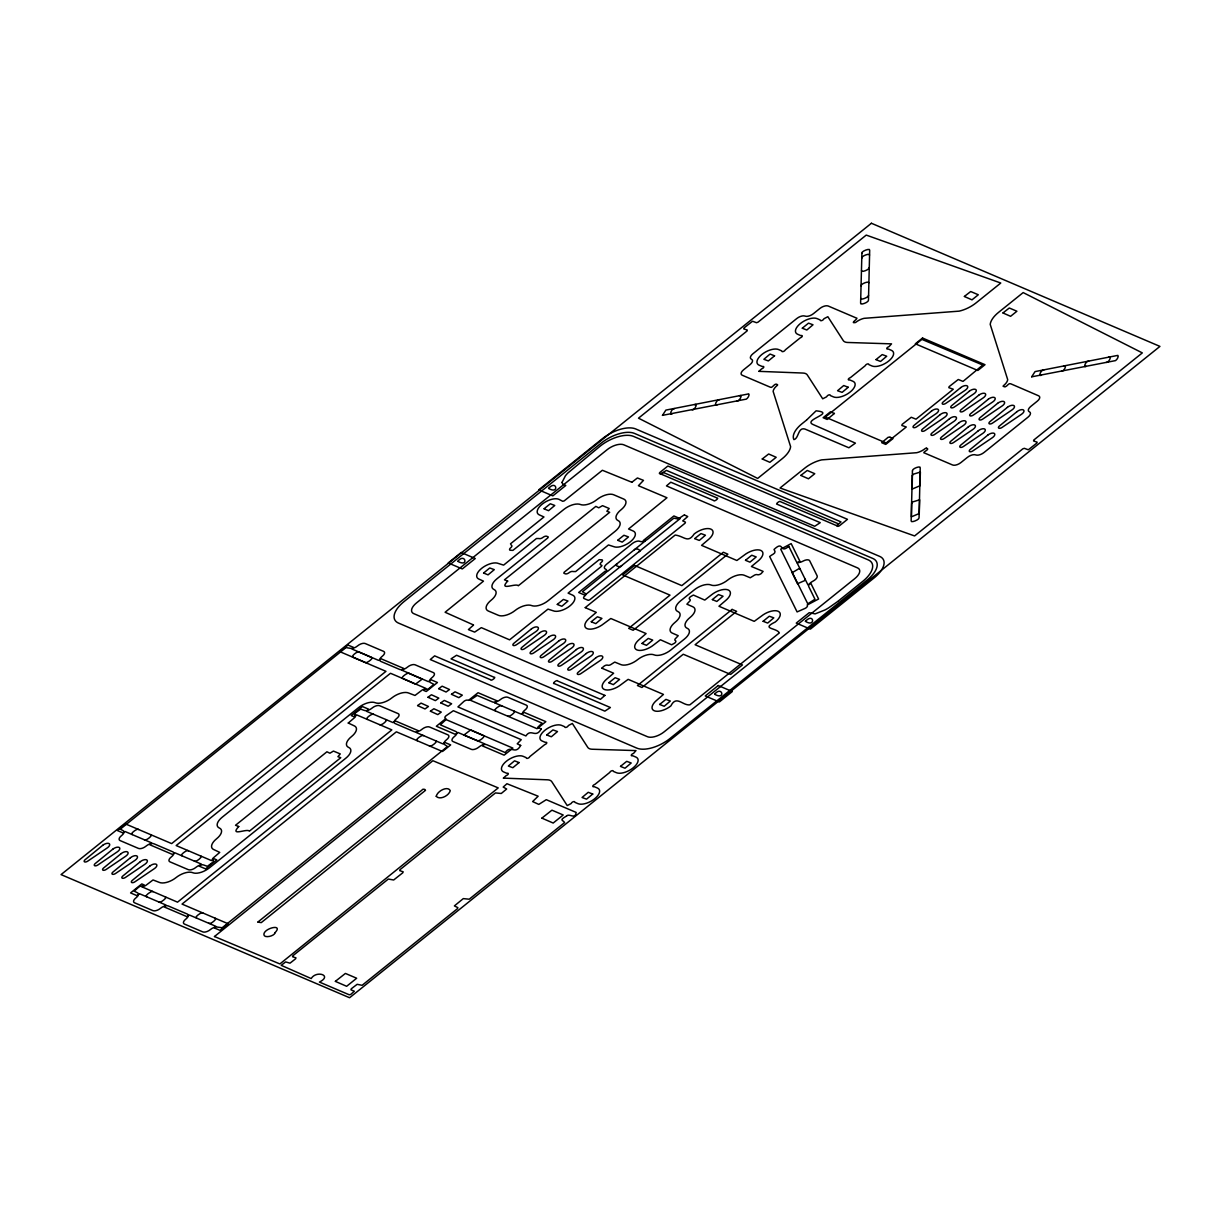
<?xml version="1.0" encoding="UTF-8"?>
<svg xmlns="http://www.w3.org/2000/svg" width="1221" height="1221" viewBox="0 0 1221 1221"><rect width="100%" height="100%" fill="white"/><g stroke="black" fill="none" stroke-linecap="round" stroke-linejoin="round"><path stroke-width="1.5" d="M494.673 702.716L496.886 700.762L478.037 692.719L469.261 699.77L537.087 728.708L545.848 721.657L524.084 712.362L521.336 714.193L494.764 702.853M644.841 541.285L607.31 571.596L605.143 571.214L578.662 592.49L584.905 595.161L680.128 518.62L673.885 515.949L643.33 540.521L644.749 541.117M144.429 839.88C146.047 841.193 153.632 834.782 150.809 834.691M153.037 891.651C152.625 889.941 143.345 896.351 146.795 896.779M158.898 902.09C160.516 903.418 168.162 896.886 165.262 896.901M423.58 735.607C422.909 733.974 414.026 740.262 417.323 740.704M138.584 829.486C138.065 827.67 129.105 834.096 132.326 834.569M429.426 746.046C430.952 747.283 438.675 740.933 435.805 740.826M501.739 705.814C500.869 704.258 492.353 710.347 495.482 710.897M194.322 861.019C196.154 862.713 203.617 855.906 200.565 856.013M188.461 850.808C187.729 848.992 178.77 855.57 182.204 855.86M202.915 913.018C202.076 911.293 193.406 917.734 196.657 918.07M208.791 923.229C210.638 924.923 217.933 918.177 215.079 918.207M507.661 716.086C509.584 717.551 516.712 711.248 513.995 711.049M373.687 714.407C373.107 712.499 364.087 719.047 367.445 719.413M379.563 724.587C381.471 726.312 388.827 719.306 385.805 719.581M566.544 816.04C569.123 812.927 575.35 819.917 576.159 812.423L546.291 799.679L538.797 804.41L532.615 801.571L538.156 796.214L506.944 783.729L503.189 787.072L506.669 789.01L501.266 793.482L495.451 792.933L399.923 869.718L399.74 870.649L403.174 871.809L402.777 872.786L393.666 879.99L388.309 879.059L292.857 955.768L292.552 956.745L295.97 957.844L295.558 958.821L290.018 963.171L285.622 961.919L281.212 965.323L311.202 978.57C316.193 970.054 332.875 975.32 319.444 982.081L349.252 994.794L350.686 994.474L354.349 991.238L350.931 989.804L351.297 988.781L357.158 984.309L362.103 985.316L457.478 908.668L457.86 907.646L454.38 905.906L463.308 898.61L469.23 899.205L564.621 822.557C562.667 819.749 558.836 820.481 566.529 816.04M621.596 565.659C621.52 568.07 613.018 565.659 617.17 563.72M634.279 549.969C635.668 547.069 642.765 550.793 638.72 551.861M777.594 385.088L777.319 385.378A10.943 5.25 -28.4 0 0 773.137 391.407L790.613 446.627A21.886 10.516 -28.4 0 1 782.279 458.653L757.661 478.434L638.491 418.177L747.069 330.967L747.298 330.082L743.711 328.876L744.108 327.869L752.533 321.23L756.471 322.71L757.997 322.191L866.238 235.088L1000.777 283.028L976.159 302.823A21.886 10.516 -28.4 0 1 959.157 311.141L864.071 318.33A10.943 5.25 -28.4 0 0 855.555 322.497C848.839 323.855 859.737 317.933 856.18 317.948L828.235 306.028A6.563 3.159 -28.4 0 0 819.902 308.455L813.43 313.675A6.563 3.159 -28.4 0 1 805.097 316.102A6.563 3.159 -28.4 0 0 796.779 318.528L752.853 353.831A6.563 3.159 -28.4 0 0 751.449 359.218A6.563 3.159 -28.4 0 1 750.06 364.606L743.574 369.81A6.563 3.159 -28.4 0 0 742.17 375.198L770.115 387.118C772.435 388.995 774.526 382.097 777.518 384.661M1003.219 385.973L1003.509 385.638A10.943 5.25 -28.4 0 0 1007.691 379.609L990.216 324.404A21.886 10.516 -28.4 0 1 998.549 312.378L1023.167 292.582L1142.322 352.9L1033.76 440.048L1033.577 440.964L1037.163 442.2L1036.736 443.162L1028.311 449.786L1024.358 448.321L1022.832 448.824L914.59 535.943L780.051 487.988L804.67 468.208A21.886 10.516 -28.4 0 1 821.672 459.874L916.757 452.701A10.943 5.25 -28.4 0 0 925.274 448.519L926.266 448.153M274.984 932.737C283.959 923.29 263.721 928.143 263.904 934.523C263.904 938.552 274.404 936.202 275.076 932.752M473.58 624.984L445.1 612.255L483.485 581.135L478.907 579.09A13.141 6.303 -28.4 0 1 481.7 568.314A13.141 6.303 -28.4 0 1 498.351 563.446L503.617 565.125L536.446 538.522L539.056 538.537A3.068 1.465 -28.4 0 0 542.948 537.408A3.068 1.465 -28.4 0 1 546.825 536.278L548.29 536.981L547.817 537.896L496.932 578.8A13.141 6.303 -28.4 0 0 494.017 589.514A13.141 6.303 -28.4 0 1 491.101 600.244A13.141 6.303 -28.4 0 0 488.293 611.004L498.458 615.338A13.141 6.303 -28.4 0 0 515.109 610.485A13.141 6.303 -28.4 0 1 531.639 605.57A13.141 6.303 -28.4 0 0 548.168 600.671L599.16 559.691L601.999 559.813A3.068 1.465 -28.4 0 1 601.343 562.332A3.068 1.465 -28.4 0 0 600.686 564.835L601.922 565.445L601.449 566.361L568.086 593.116L572.68 595.161A13.141 6.303 -28.4 0 1 569.886 605.937A13.141 6.303 -28.4 0 1 553.235 610.805L547.97 609.126L509.569 639.835L481.333 627.64L474.648 632.112L468.406 629.593L473.351 625.228M800.137 569.245L799.022 568.62L792.124 572.71L797.481 583.73L804.822 580.54L805.127 579.197M868.848 282.875C869.52 280.601 860.393 283.837 861.126 285.867M860.805 298.199C860.042 300.763 869.123 297.161 868.528 295.299M869.505 255.204C870.527 252.747 861.217 255.876 861.843 258.119M861.522 270.452C861.019 273.046 869.871 269.383 869.26 267.552M806.699 419.932L816.086 410.836C836.782 412.881 802.182 419.856 813.155 424.557L855.433 443.131L848.87 447.771L806.684 429.777C797.725 425.106 799.251 438.446 793.909 439.621A22.634 10.867 -28.4 0 1 801.907 423.809L806.516 420.1M838.186 601.114L862.652 581.44A26.267 12.622 -28.4 0 0 868.253 559.89L663.69 472.603L660.882 474.007L716.712 497.817C720.207 497.634 713.644 502.548 713.476 500.427L670.802 482.219L666.452 485.897L857.524 567.887A13.141 6.303 -28.4 0 1 854.731 578.662L664.132 731.852A13.141 6.303 -28.4 0 1 647.481 736.721L456.593 655.25L451.037 658.867L493.696 677.075C497.359 676.709 490.567 681.913 490.46 679.685L434.63 655.86L430.28 659.538L636.828 748.122A26.267 12.622 -28.4 0 0 670.131 738.4L867.2 579.99A26.267 12.622 -28.4 0 0 872.801 558.455L666.437 470.39L662.011 473.092A1.816 0.87 -28.4 0 1 659.706 473.763A1.816 0.87 -28.4 0 1 660.103 472.268L667.887 466.025L879.669 556.394A26.267 12.622 -28.4 0 1 874.083 577.945L810.378 629.136L796.245 623.107L809.218 612.683L815.124 613.888L825.137 609.89A36.935 17.735 -28.4 0 0 828.632 607.86L837.759 601.449M632.142 482.036L637.423 477.96L643.498 480.372L638.43 485.699L666.971 497.756L628.556 528.998L633.165 530.998A13.141 6.303 -28.4 0 1 630.357 541.773A13.141 6.303 -28.4 0 1 613.705 546.626L608.455 544.948L575.625 571.565L573 571.535A3.068 1.465 -28.4 0 0 569.123 572.664A3.068 1.465 -28.4 0 1 565.231 573.809L563.812 573.153L564.163 572.252L615.14 531.288A13.141 6.303 -28.4 0 0 618.055 520.558A13.141 6.303 -28.4 0 1 620.97 509.844A13.141 6.303 -28.4 0 0 623.763 499.068L613.614 494.734A13.141 6.303 -28.4 0 0 596.962 499.587A13.141 6.303 -28.4 0 1 580.433 504.502A13.141 6.303 -28.4 0 0 563.888 509.416L512.912 550.381L510.073 550.259A3.068 1.465 -28.4 0 1 510.729 547.756A3.068 1.465 -28.4 0 0 511.37 545.238L510.531 543.788L543.971 516.971L539.392 514.911A13.141 6.303 -28.4 0 1 542.185 504.136A13.141 6.303 -28.4 0 1 558.836 499.282L562.744 501.297L564.178 500.9L602.38 470.268L631.822 482.249M672.115 413.843C668.833 415.644 671.764 407.936 674.603 408.623M694.551 404.655C698.427 402.777 694.49 410.607 692.215 409.859M717.093 404.868C713.476 406.883 716.727 399.023 719.49 399.71M739.438 395.757C743.406 393.834 739.209 401.862 737.041 400.915M1041.406 375.274C1037.789 377.121 1041.116 369.383 1043.787 370.1M1063.735 366.147C1067.627 364.255 1063.888 371.84 1061.4 371.337M1086.278 366.361C1082.645 368.406 1085.896 360.561 1088.674 361.202M1108.622 357.234C1112.56 355.28 1108.5 363.324 1106.226 362.408M684.279 514.88L678.128 519.001L673.87 518.162L647.542 539.3A5.815 2.793 -28.4 0 1 640.17 541.452L639.804 541.3A5.815 2.793 -28.4 0 0 632.432 543.452L606.562 564.239A5.83 2.793 -28.4 0 0 605.509 569.093A5.83 2.793 -28.4 0 1 604.441 573.931L582.463 591.742L585.378 593.528A3.068 1.465 -28.4 0 1 584.722 596.046A3.068 1.465 -28.4 0 0 584.065 598.549L588.247 600.32L589.774 599.786L685.073 523.199L685.454 522.176L682.722 520.894L687.728 516.544L684.569 515.003M1003.311 386.37C1006.318 388.858 1008.363 382.204 1010.729 383.791L1038.659 395.818A6.563 3.159 -28.4 0 1 1037.255 401.205L1030.783 406.425A6.563 3.159 -28.4 0 0 1029.379 411.798A6.563 3.159 -28.4 0 1 1027.975 417.185L984.05 452.487A6.563 3.159 -28.4 0 1 975.732 454.929A6.563 3.159 -28.4 0 0 967.414 457.356L960.927 462.561A6.563 3.159 -28.4 0 1 952.594 464.987L924.648 453.067C920.863 452.701 931.287 449.069 926.403 448.183M788.781 546.321C779.166 554.548 784.325 539.713 774.038 549.481C777.029 553.525 772.603 553.922 769.642 556.501L797.099 611.919L805.311 608.287A3.068 1.465 -28.4 0 0 807.356 605.524A3.068 1.465 -28.4 0 1 809.416 602.777L814.972 599.236L808.729 586.584A5.83 2.793 -28.4 0 1 812.927 581.196A5.83 2.793 -28.4 0 0 817.124 575.808L809.676 560.76A5.815 2.793 -28.4 0 0 803.296 560.988L802.685 561.309A5.815 2.793 -28.4 0 1 796.306 561.523L788.797 546.352M562.011 482.432L562.667 484.02L565.796 485.47L552.838 495.894L538.705 489.865L602.396 438.675A26.267 12.622 -28.4 0 1 635.698 428.953L847.481 519.322L839.697 525.579A1.816 0.87 -28.4 0 1 837.392 526.266A1.816 0.87 -28.4 0 1 837.789 524.755L838.125 523.702L633.501 436.385A26.267 12.622 -28.4 0 0 600.213 446.108L567.689 473.168A36.935 17.735 -28.4 0 0 565.445 475.747L562.011 482.432M120.391 829.212L123.062 830.616A5.83 2.793 -28.4 0 1 121.566 835.591A5.83 2.793 -28.4 0 0 120.085 840.567L138.492 848.427A5.815 2.793 -28.4 0 0 145.879 846.275L146.383 845.863A5.815 2.793 -28.4 0 1 153.754 843.711L172.909 851.876A5.83 2.793 -28.4 0 1 171.413 856.852A5.83 2.793 -28.4 0 0 169.917 861.828L188.339 869.688A5.815 2.793 -28.4 0 0 195.711 867.536L196.215 867.139A5.815 2.793 -28.4 0 1 203.602 864.972L207.372 866.315L212.271 862.698A3.068 1.465 -28.4 0 0 212.927 860.179A3.068 1.465 -28.4 0 1 213.583 857.676L219.749 852.395L213.767 849.572A13.141 6.303 -28.4 0 1 216.56 838.796A13.141 6.303 -28.4 0 0 219.368 828.021A13.141 6.303 -28.4 0 1 222.176 817.246L358.608 707.585A13.141 6.303 -28.4 0 1 375.259 702.731A13.141 6.303 -28.4 0 0 391.91 697.863A13.141 6.303 -28.4 0 1 408.562 692.994L414.987 695.466L421.672 690.399A3.068 1.465 -28.4 0 1 425.564 689.27A3.068 1.465 -28.4 0 0 429.441 688.14L433.837 684.294L430.494 682.6A5.815 2.793 -28.4 0 1 431.73 677.823L432.234 677.426A5.815 2.793 -28.4 0 0 433.486 672.649L415.064 664.789A5.83 2.793 -28.4 0 0 407.432 667.154A5.83 2.793 -28.4 0 1 399.801 669.505L380.662 661.339A5.815 2.793 -28.4 0 1 381.898 656.562L382.402 656.15A5.815 2.793 -28.4 0 0 383.638 651.388L365.232 643.528A5.83 2.793 -28.4 0 0 357.6 645.878A5.83 2.793 -28.4 0 1 349.969 648.244L345.94 647.603L120.436 829.059M214.469 936.522L279.884 963.949L498.229 787.896L432.875 760.714L214.469 936.522M348.26 723.03L354.258 725.854A13.141 6.303 -28.4 0 1 351.45 736.629A13.141 6.303 -28.4 0 0 348.641 747.405A13.141 6.303 -28.4 0 1 345.848 758.18L209.417 867.841A13.141 6.303 -28.4 0 1 192.765 872.71A13.141 6.303 -28.4 0 0 176.099 877.563A13.141 6.303 -28.4 0 1 159.447 882.432L153.022 879.959L146.337 885.027A3.068 1.465 -28.4 0 1 142.46 886.156A3.068 1.465 -28.4 0 0 138.568 887.285L134.188 891.132L137.515 892.826A5.815 2.793 -28.4 0 1 136.279 897.603L135.775 898A5.815 2.793 -28.4 0 0 134.539 902.777L152.946 910.637A5.83 2.793 -28.4 0 0 160.577 908.271A5.83 2.793 -28.4 0 1 168.208 905.921L187.362 914.086A5.815 2.793 -28.4 0 1 186.111 918.864L185.623 919.276A5.815 2.793 -28.4 0 0 184.371 924.038L202.793 931.898A5.83 2.793 -28.4 0 0 210.424 929.547A5.83 2.793 -28.4 0 1 218.055 927.197L222.161 927.746L447.481 746.535L444.948 744.81A5.83 2.793 -28.4 0 1 446.443 739.834A5.83 2.793 -28.4 0 0 447.939 734.859L429.517 726.999A5.815 2.793 -28.4 0 0 422.145 729.151L421.642 729.563A5.815 2.793 -28.4 0 1 414.255 731.715L395.116 723.549A5.83 2.793 -28.4 0 1 396.611 718.574A5.83 2.793 -28.4 0 0 398.092 713.598L379.685 705.738A5.815 2.793 -28.4 0 0 372.298 707.89L371.795 708.287A5.815 2.793 -28.4 0 1 364.423 710.454L360.638 709.111L355.738 712.728A3.068 1.465 -28.4 0 0 355.097 715.247A3.068 1.465 -28.4 0 1 354.441 717.75L348.26 723.03M436.218 796.336C439.789 800.274 448.824 795.894 450.29 790.674C447.909 785.652 437.576 790.735 436.248 796.229M484.6 743.925L482.387 745.894L504.151 755.173L512.912 748.122L445.1 719.184L436.34 726.236L455.189 734.279L457.936 732.463L484.508 743.803M520.68 745.421C515.109 755.631 510.989 744.215 505.219 752.579L486.614 744.642A5.815 2.793 -28.4 0 0 479.227 746.794L478.724 747.206A5.815 2.793 -28.4 0 1 471.352 749.358L452.93 741.498A5.83 2.793 -28.4 0 1 454.426 736.522A5.83 2.793 -28.4 0 0 455.921 731.547L440.384 724.831L444.734 720.787A3.068 1.465 -28.4 0 0 445.39 718.269A3.068 1.465 -28.4 0 1 446.047 715.765L453.373 710.714L521.245 739.682L517.216 743.833L520.68 745.421M541.224 728.906C535.576 738.995 531.211 727.884 525.9 735.942L457.921 706.913L463.98 701.342A3.068 1.465 -28.4 0 1 467.872 700.198A3.068 1.465 -28.4 0 0 471.749 699.068L477.167 695.421L492.658 702.014A5.83 2.793 -28.4 0 0 500.289 699.648A5.83 2.793 -28.4 0 1 507.921 697.298L526.343 705.158A5.815 2.793 -28.4 0 1 525.091 709.935L524.603 710.332A5.815 2.793 -28.4 0 0 523.351 715.109L542.063 723.122L537.759 727.273L541.224 728.983M585.241 607.661L596.291 612.377L589.835 617.857A13.141 6.303 -28.4 0 0 587.026 628.632A13.141 6.303 -28.4 0 0 603.678 623.763L610.805 618.498L646.107 633.577L639.697 639.132A13.141 6.303 -28.4 0 0 636.889 649.908A13.141 6.303 -28.4 0 0 653.54 645.039L660.393 639.758L671.626 644.78L674.694 643.101A3.068 1.465 -28.4 0 0 675.35 640.582A3.068 1.465 -28.4 0 1 675.991 638.079L678.22 635.683L672.283 633.104A13.141 6.303 -28.4 0 1 675.091 622.328A13.141 6.303 -28.4 0 0 677.884 611.553A13.141 6.303 -28.4 0 1 680.677 600.778L694.291 589.85A13.141 6.303 -28.4 0 1 710.943 584.981A13.141 6.303 -28.4 0 0 727.594 580.128A13.141 6.303 -28.4 0 1 744.245 575.259L750.243 577.777L753.464 575.808A3.068 1.465 -28.4 0 1 757.356 574.679A3.068 1.465 -28.4 0 0 761.232 573.534L763.125 571.397L751.419 566.498L757.92 561.156A13.141 6.303 -28.4 0 0 760.714 550.381A13.141 6.303 -28.4 0 0 744.062 555.25L736.874 560.5L701.587 545.36L708.043 539.88A13.141 6.303 -28.4 0 0 710.851 529.105A13.141 6.303 -28.4 0 0 694.2 533.959C687.728 543.681 684.615 536.309 675.198 535.027L585.256 607.585M601.907 668.208L613.644 673.229L607.173 678.708A13.141 6.303 -28.4 0 0 604.38 689.483A13.141 6.303 -28.4 0 0 621.031 684.615L628.159 679.349L663.461 694.428L657.051 699.984A13.141 6.303 -28.4 0 0 654.242 710.759A13.141 6.303 -28.4 0 0 670.894 705.891C676.388 694.703 682.829 705.952 689.896 704.822L779.349 632.921C776.541 627.594 760.408 629.258 775.259 622.008A13.141 6.303 -28.4 0 0 778.067 611.233A13.141 6.303 -28.4 0 0 761.416 616.101L754.227 621.352L718.955 606.242L725.396 600.732A13.141 6.303 -28.4 0 0 728.204 589.957A13.141 6.303 -28.4 0 0 711.553 594.81L704.776 600.091L693.391 595.054L690.399 596.764A3.068 1.465 -28.4 0 0 689.743 599.267A3.068 1.465 -28.4 0 1 689.102 601.785L686.889 604.181L692.811 606.761A13.141 6.303 -28.4 0 1 690.002 617.521A13.141 6.303 -28.4 0 0 687.209 628.296A13.141 6.303 -28.4 0 1 684.416 639.071L670.802 650.015A13.141 6.303 -28.4 0 1 654.151 654.883A13.141 6.303 -28.4 0 0 637.499 659.737A13.141 6.303 -28.4 0 1 620.848 664.59L614.758 662.087L611.629 664.056A3.068 1.465 -28.4 0 1 607.737 665.186A3.068 1.465 -28.4 0 0 603.861 666.315L601.938 668.055M861.904 253.266L860.607 303.098C859.813 305.662 868.864 302.304 868.467 300.168L869.688 250.305C870.588 247.71 860.79 251.358 861.904 253.266M912.438 470.879L911.141 520.726C910.378 523.351 919.428 519.764 919.062 517.811L920.222 467.918C921.138 465.338 911.889 468.513 912.438 470.879M911.644 503.479L911.461 516.819L919.26 513.492L919.642 499.801L912.408 502.014L911.644 503.479M912.377 475.732L912.194 489.072L919.978 485.744L920.375 472.054L913.125 474.267L912.377 475.732M417.613 705.601L425 708.958L428.464 706.471L421.062 703.098L417.613 705.54M427.976 697.267L435.378 700.625L438.827 698.122L431.44 694.764L427.976 697.267M430.418 711.233L437.805 714.606L441.254 712.102L433.867 708.745L430.418 711.187M438.675 688.659L446.077 692.032L449.526 689.529L442.139 686.171L438.675 688.659M440.781 702.899L448.183 706.257L451.633 703.769L444.307 700.411L440.796 702.853M451.48 694.306L458.867 697.664L462.332 695.161L455.006 691.819L451.48 694.306M604.883 695.405L600.488 699.312L557.814 681.104C557.554 678.891 551.037 684.05 554.578 683.699L610.408 707.524L604.853 711.141L398.489 623.076A26.267 12.622 -28.4 0 1 404.09 601.541L601.159 443.131A26.267 12.622 -28.4 0 1 634.462 433.409L841.025 521.932L836.66 525.671L780.83 501.846C780.433 499.755 774.221 504.624 777.594 504.456L820.253 522.664L814.697 526.282L623.809 444.81A13.141 6.303 -28.4 0 0 607.158 449.679L416.559 602.869A13.141 6.303 -28.4 0 0 413.766 613.644L604.883 695.405M825.335 417.124L886.156 442.964L906.287 426.999L901.861 425.473L902.136 424.404L911.263 417.261L916.009 419.185L953.28 389.224L948.824 387.668L949.144 386.63L958.271 379.487L963.018 381.41L982.783 365.033L921.901 339.377L825.335 417.078M335.378 981.394L346.642 986.293L356.669 978.235L345.406 973.427L335.378 981.333M457.875 561.37C469.108 567.75 465.186 552.182 457.89 561.248M519.047 762.576L512.835 767.704L508.348 766.055L514.545 760.82L519.047 762.576M548.626 488.415C559.416 494.902 556.745 479.166 548.641 488.354M541.91 818.146L553.174 823.046L563.202 814.987L551.938 810.179L541.926 818.085M546.825 734.981L551.327 736.782L557.524 731.547L552.945 729.914L546.825 734.92M592.75 794.016L586.538 799.16L582.051 797.496L588.247 792.276L592.75 794.077M620.512 766.422L625.015 768.223L631.211 763.003L626.724 761.339L620.543 766.315M714.682 694.291C725.946 700.625 722.221 685.103 714.697 694.169M762.255 458.974L769.871 462.316L776.19 457.295L768.65 453.983L762.255 458.974M774.557 355.815L768.345 360.943L763.858 359.295L770.054 354.059L774.557 355.815M802.319 328.22L806.822 330.021L813.018 324.786L808.531 323.138L802.334 328.159M800.854 475.442L808.455 478.785L814.773 473.702L807.249 470.451L800.854 475.381M805.433 621.336C815.781 627.976 814.086 611.965 805.433 621.336M848.244 387.255L842.124 392.368L837.545 390.735L843.742 385.515L848.244 387.316M876.022 359.661L880.524 361.462L886.721 356.242L882.234 354.578L876.037 359.554M964.392 296.505L971.992 299.847L978.311 294.765L970.71 291.529L964.407 296.398M1002.99 312.973L1010.591 316.315L1016.91 311.233L1009.309 307.997L1002.99 312.912M142.094 886.904L177.533 902.166L391.849 729.883L356.532 714.819L353.754 716.62L351.236 715.552L362.423 706.547L368.666 709.203L366.575 711.309L393.055 722.603L395.573 721.016L418.238 730.677L416.361 732.539L442.887 743.879L445.085 742.536L450.686 744.917L442.49 751.495L396.367 731.822L182.036 904.089L228.174 923.763L219.978 930.356L214.392 927.96L215.888 926.327L189.423 915.033L186.905 916.635L164.225 906.959L166.056 905.066L139.576 893.757L136.798 895.573L130.571 892.917L141.773 883.912L144.292 884.981L142.094 886.873M238.751 826.51C229.044 837.133 247.466 828.021 249.374 831.18L340.781 757.707L337.912 756.699L340.262 753.922L333.425 751.068L329.929 753.22L326.923 751.8L235.516 825.274L238.751 826.51M401.846 670.176L428.434 681.669L431.211 679.853L437.454 682.524L426.251 691.513L423.733 690.445L425.885 688.4L390.491 673.275L176.16 845.543L211.492 860.607L214.27 858.806L216.789 859.874L205.586 868.879L199.359 866.223L201.434 864.117L174.954 852.823L172.436 854.41L149.771 844.749L151.648 842.887L125.122 831.547L122.924 832.89L117.338 830.509L125.519 823.931L171.657 843.604L385.973 671.336L339.85 651.663L348.031 645.07L353.632 647.466L352.121 649.099L378.602 660.393L381.12 658.806L403.785 668.467L401.862 670.146M507.677 581.089C497.97 591.544 516.269 582.692 518.299 585.775L609.706 512.301L606.837 511.278L609.187 508.501L602.533 505.662L598.748 507.829L595.848 506.379L504.441 579.853L507.677 581.089M257.936 922.114L261.248 922.618L424.282 791.315C427.915 789.697 422.344 788.14 421.917 790.155L257.952 921.992M463.98 735.073L477.167 740.613C479.105 742.078 486.217 735.683 483.485 735.576L470.68 729.899L463.995 735.011M834.401 413.461L827.151 419.429L823.107 417.704L830.372 411.859L834.401 413.461M591.254 621.825L595.817 623.626L601.938 618.391L597.405 616.788L591.3 621.687M608.882 682.798L613.339 684.63L619.581 679.41L615.14 677.716L608.897 682.737M642.017 643.498L646.474 645.329L652.731 640.109L648.275 638.415L642.032 643.421M659.645 704.456L664.209 706.257L670.329 701.022L665.903 699.374L659.645 704.456M694.734 538.659L699.297 540.445L705.433 535.21L700.991 533.577L694.78 538.522M712.362 599.618L716.819 601.449L723.061 596.23L718.513 594.566L712.377 599.557M745.512 560.317L749.953 562.148L756.211 556.929L751.754 555.234L745.512 560.256M763.125 621.291L767.688 623.076L773.809 617.841L769.276 616.239L763.125 621.291M483.592 573.031L488.049 574.862L494.291 569.642L489.743 567.979L483.592 573.031M544.078 508.852L548.534 510.683L554.777 505.479L550.32 503.769L544.108 508.714M557.28 604.471L561.843 606.272L567.963 601.037L563.43 599.419L557.325 604.334M617.765 540.308L622.222 542.124L628.479 536.919L623.916 535.256L617.78 540.231M503.434 778.113L547.359 779.807A13.141 6.303 -28.4 0 1 551.816 781.715L567.216 805.57L570.909 803.677A1.893 0.916 -28.4 0 0 571.489 803.021A1.893 0.916 -28.4 0 1 573.366 801.693A1.893 0.916 -28.4 0 1 574.801 802.06A1.893 0.916 -28.4 0 0 575.122 802.441L577.976 803.662A13.141 6.303 -28.4 0 0 594.627 798.809A13.141 6.303 -28.4 0 0 597.435 788.033L594.566 786.812A1.893 0.916 -28.4 0 0 593.833 786.751A1.893 0.916 -28.4 0 1 592.811 786.065A1.893 0.916 -28.4 0 1 594.398 784.615A1.893 0.916 -28.4 0 0 595.268 784.096L609.386 772.74A1.893 0.916 -28.4 0 0 609.981 772.084A1.893 0.916 -28.4 0 1 611.843 770.756A1.893 0.916 -28.4 0 1 613.278 771.123A1.893 0.916 -28.4 0 0 613.598 771.504L616.468 772.725A13.141 6.303 -28.4 0 0 633.119 767.872A13.141 6.303 -28.4 0 0 635.912 757.096L633.043 755.875A1.893 0.916 -28.4 0 0 632.325 755.814A1.893 0.916 -28.4 0 1 631.303 755.127A1.893 0.916 -28.4 0 1 632.875 753.678A1.893 0.916 -28.4 0 0 633.76 753.159L635.988 750.594L592.2 749.236A13.141 6.303 -28.4 0 1 587.744 747.344L572.359 723.473L568.665 725.381A1.893 0.916 -28.4 0 0 568.07 726.022A1.893 0.916 -28.4 0 1 566.208 727.35A1.893 0.916 -28.4 0 1 564.774 726.999A1.893 0.916 -28.4 0 0 564.453 726.602L561.584 725.381A13.141 6.303 -28.4 0 0 544.932 730.25A13.141 6.303 -28.4 0 0 542.139 741.01L545.009 742.246A1.893 0.916 -28.4 0 0 545.726 742.292A1.893 0.916 -28.4 0 1 546.749 742.979A1.893 0.916 -28.4 0 1 545.177 744.428A1.893 0.916 -28.4 0 0 544.291 744.963L530.173 756.318A1.893 0.916 -28.4 0 0 529.593 756.959A1.893 0.916 -28.4 0 1 527.716 758.287A1.893 0.916 -28.4 0 1 526.282 757.92A1.893 0.916 -28.4 0 0 525.976 757.539L523.107 756.318A13.141 6.303 -28.4 0 0 506.456 761.171A13.141 6.303 -28.4 0 0 503.647 771.947L506.517 773.168A1.893 0.916 -28.4 0 0 507.249 773.229A1.893 0.916 -28.4 0 1 508.272 773.916A1.893 0.916 -28.4 0 1 506.684 775.366A1.893 0.916 -28.4 0 0 505.815 775.9L503.434 778.113M758.928 371.352L802.853 373.046A13.141 6.303 -28.4 0 1 807.31 374.954L822.71 398.809L826.403 396.917A1.893 0.916 -28.4 0 0 826.999 396.26A1.893 0.916 -28.4 0 1 828.861 394.932A1.893 0.916 -28.4 0 1 830.295 395.299A1.893 0.916 -28.4 0 0 830.616 395.68L833.485 396.901A13.141 6.303 -28.4 0 0 850.137 392.048A13.141 6.303 -28.4 0 0 852.93 381.273L850.06 380.052A1.893 0.916 -28.4 0 0 849.343 379.99A1.893 0.916 -28.4 0 1 848.32 379.304A1.893 0.916 -28.4 0 1 849.892 377.854A1.893 0.916 -28.4 0 0 850.778 377.335L864.895 365.979A1.893 0.916 -28.4 0 0 865.475 365.323A1.893 0.916 -28.4 0 1 867.353 363.995A1.893 0.916 -28.4 0 1 868.787 364.362A1.893 0.916 -28.4 0 0 869.093 364.743L871.962 365.964A13.141 6.303 -28.4 0 0 888.613 361.111A13.141 6.303 -28.4 0 0 891.406 350.335L888.552 349.114A1.893 0.916 -28.4 0 0 887.82 349.053A1.893 0.916 -28.4 0 1 886.797 348.367A1.893 0.916 -28.4 0 1 888.369 346.917A1.893 0.916 -28.4 0 0 889.254 346.398L891.528 343.864L847.71 342.475A13.141 6.303 -28.4 0 1 843.253 340.583L827.853 316.712L824.16 318.62A1.893 0.916 -28.4 0 0 823.58 319.261A1.893 0.916 -28.4 0 1 821.702 320.589A1.893 0.916 -28.4 0 1 820.268 320.238A1.893 0.916 -28.4 0 0 819.947 319.841L817.093 318.62A13.141 6.303 -28.4 0 0 800.442 323.489A13.141 6.303 -28.4 0 0 797.634 334.249L800.503 335.485A1.893 0.916 -28.4 0 0 801.235 335.531A1.893 0.916 -28.4 0 1 802.258 336.218A1.893 0.916 -28.4 0 1 800.671 337.668A1.893 0.916 -28.4 0 0 799.801 338.202L785.683 349.557A1.893 0.916 -28.4 0 0 785.088 350.198A1.893 0.916 -28.4 0 1 783.226 351.526A1.893 0.916 -28.4 0 1 781.791 351.16A1.893 0.916 -28.4 0 0 781.471 350.778L778.601 349.557A13.141 6.303 -28.4 0 0 761.95 354.411A13.141 6.303 -28.4 0 0 759.157 365.186L762.026 366.407A1.893 0.916 -28.4 0 0 762.743 366.468A1.893 0.916 -28.4 0 1 763.766 367.155A1.893 0.916 -28.4 0 1 762.194 368.605A1.893 0.916 -28.4 0 0 761.309 369.139L758.943 371.306M890.002 437.194L892.994 438.583L885.729 444.413L881.684 442.689L888.186 437.24L890.002 437.255M359.249 652.09L371.352 657.356C374.71 657.722 365.674 664.331 365.11 662.377L352.991 657.203C350.168 657.234 357.127 650.656 359.249 652.121M409.127 673.366C408.379 671.748 399.526 678.143 402.869 678.494L415.491 684.157L422.191 679.135L409.111 673.473M662.484 415.354L744.917 399.389C747.847 400.061 751.144 392.017 747.344 394.154L665.872 410.103L662.484 415.354M1031.669 376.831L1114.101 360.882C1116.894 361.599 1120.329 353.724 1116.528 355.632L1035.057 371.596L1031.684 376.755M797.191 563.064L807.951 584.874L810.973 583.592L818.604 598.992L808.134 604.532L780.707 549.16L791.162 543.604L799.969 561.385L797.221 562.988M102.671 845.344L85.18 859.66A2.747 1.313 -28.4 0 0 84.524 861.843A2.747 1.313 -28.4 0 0 87.759 861.126L107.25 847.923A4.869 2.335 -28.4 0 0 109.081 843.574A4.869 2.335 -28.4 0 0 102.671 845.344M112.79 849.19L95.284 863.506A2.747 1.313 -28.4 0 0 94.643 865.689A2.747 1.313 -28.4 0 0 97.863 864.972L117.369 851.785A4.869 2.335 -28.4 0 0 119.185 847.435A4.869 2.335 -28.4 0 0 112.79 849.19M121.093 853.662L103.587 867.994A2.747 1.313 -28.4 0 0 102.946 870.161A2.747 1.313 -28.4 0 0 106.166 869.444L125.671 856.257A4.869 2.335 -28.4 0 0 127.488 851.907A4.869 2.335 -28.4 0 0 121.093 853.662M130.479 857.707L112.973 872.023A2.747 1.313 -28.4 0 0 112.332 874.205A2.747 1.313 -28.4 0 0 115.552 873.488L135.058 860.286A4.869 2.335 -28.4 0 0 136.874 855.936A4.869 2.335 -28.4 0 0 130.479 857.707M140.354 861.66L122.848 875.991A2.747 1.313 -28.4 0 0 122.192 878.158A2.747 1.313 -28.4 0 0 125.427 877.441L144.933 864.254A4.869 2.335 -28.4 0 0 146.749 859.905A4.869 2.335 -28.4 0 0 140.354 861.66M149.847 866.025L132.341 880.341A2.747 1.313 -28.4 0 0 131.7 882.508A2.747 1.313 -28.4 0 0 134.921 881.806L154.426 868.604A4.869 2.335 -28.4 0 0 156.242 864.254A4.869 2.335 -28.4 0 0 149.847 866.025M531.394 628.937L513.888 643.269A2.747 1.313 -28.4 0 0 513.247 645.436A2.747 1.313 -28.4 0 0 516.468 644.719L535.973 631.532A4.869 2.335 -28.4 0 0 537.789 627.182A4.869 2.335 -28.4 0 0 531.394 628.937M539.56 632.89L522.054 647.222A2.747 1.313 -28.4 0 0 521.413 649.389A2.747 1.313 -28.4 0 0 524.633 648.672L544.139 635.485A4.869 2.335 -28.4 0 0 545.955 631.135A4.869 2.335 -28.4 0 0 539.56 632.89M548.611 637.164L531.104 651.495A2.747 1.313 -28.4 0 0 530.448 653.662A2.747 1.313 -28.4 0 0 533.684 652.96L553.189 639.758A4.869 2.335 -28.4 0 0 555.006 635.408A4.869 2.335 -28.4 0 0 548.611 637.164M558.714 641.025L541.224 655.341A2.747 1.313 -28.4 0 0 540.567 657.509A2.747 1.313 -28.4 0 0 543.803 656.806L563.293 643.604A4.869 2.335 -28.4 0 0 565.125 639.255A4.869 2.335 -28.4 0 0 558.714 641.025M567.017 645.497L549.526 659.813A2.747 1.313 -28.4 0 0 548.87 661.996A2.747 1.313 -28.4 0 0 552.106 661.278L571.596 648.076A4.869 2.335 -28.4 0 0 573.427 643.726A4.869 2.335 -28.4 0 0 567.017 645.497M576.404 649.526L558.913 663.858A2.747 1.313 -28.4 0 0 558.256 666.025A2.747 1.313 -28.4 0 0 561.492 665.308L580.982 652.121A4.869 2.335 -28.4 0 0 582.814 647.771A4.869 2.335 -28.4 0 0 576.404 649.526M586.278 653.494L568.772 667.811A2.747 1.313 -28.4 0 0 568.131 669.993A2.747 1.313 -28.4 0 0 571.352 669.276L590.857 656.089A4.869 2.335 -28.4 0 0 592.673 651.739A4.869 2.335 -28.4 0 0 586.278 653.494M595.772 657.844L578.281 672.176A2.747 1.313 -28.4 0 0 577.625 674.343A2.747 1.313 -28.4 0 0 580.86 673.626L600.35 660.439A4.869 2.335 -28.4 0 0 602.182 656.089A4.869 2.335 -28.4 0 0 595.772 657.844M931.562 411.034L914.056 425.366A2.747 1.313 -28.4 0 0 913.4 427.533A2.747 1.313 -28.4 0 0 916.635 426.816L936.141 413.629A4.869 2.335 -28.4 0 0 937.957 409.279A4.869 2.335 -28.4 0 0 931.562 411.034M960.729 387.591L943.223 401.907A2.747 1.313 -28.4 0 0 942.581 404.09A2.747 1.313 -28.4 0 0 945.802 403.373L965.307 390.186A4.869 2.335 -28.4 0 0 967.124 385.836A4.869 2.335 -28.4 0 0 960.729 387.591M940.094 414.682L922.588 429.014A2.747 1.313 -28.4 0 0 921.947 431.181A2.747 1.313 -28.4 0 0 925.167 430.464L944.672 417.277A4.869 2.335 -28.4 0 0 946.489 412.927A4.869 2.335 -28.4 0 0 940.094 414.682M969.276 391.239L951.77 405.555A2.747 1.313 -28.4 0 0 951.113 407.738A2.747 1.313 -28.4 0 0 954.349 407.02L973.854 393.818A4.869 2.335 -28.4 0 0 975.671 389.468A4.869 2.335 -28.4 0 0 969.276 391.239M949.48 418.727L931.974 433.043A2.747 1.313 -28.4 0 0 931.333 435.225A2.747 1.313 -28.4 0 0 934.569 434.508L954.059 421.306A4.869 2.335 -28.4 0 0 955.875 416.956A4.869 2.335 -28.4 0 0 949.48 418.727M978.662 395.268L961.156 409.6A2.747 1.313 -28.4 0 0 960.5 411.767A2.747 1.313 -28.4 0 0 963.735 411.05L983.241 397.863A4.869 2.335 -28.4 0 0 985.057 393.513A4.869 2.335 -28.4 0 0 978.662 395.268M959.019 422.756L941.528 437.087A2.747 1.313 -28.4 0 0 940.872 439.255A2.747 1.313 -28.4 0 0 944.108 438.537L963.598 425.351A4.869 2.335 -28.4 0 0 965.429 421.001A4.869 2.335 -28.4 0 0 959.019 422.756M988.201 399.313L970.695 413.629A2.747 1.313 -28.4 0 0 970.039 415.812A2.747 1.313 -28.4 0 0 973.274 415.094L992.78 401.907A4.869 2.335 -28.4 0 0 994.596 397.558A4.869 2.335 -28.4 0 0 988.201 399.313M968.406 426.801L950.915 441.117A2.747 1.313 -28.4 0 0 950.259 443.299A2.747 1.313 -28.4 0 0 953.494 442.582L972.984 429.395A4.869 2.335 -28.4 0 0 974.816 425.045A4.869 2.335 -28.4 0 0 968.406 426.801M997.588 403.357L980.081 417.674A2.747 1.313 -28.4 0 0 979.425 419.841A2.747 1.313 -28.4 0 0 982.661 419.139L1002.166 405.937A4.869 2.335 -28.4 0 0 1003.983 401.587A4.869 2.335 -28.4 0 0 997.588 403.357M978.28 430.769L960.774 445.085A2.747 1.313 -28.4 0 0 960.133 447.252A2.747 1.313 -28.4 0 0 963.354 446.55L982.859 433.348A4.869 2.335 -28.4 0 0 984.675 428.998A4.869 2.335 -28.4 0 0 978.28 430.769M1007.447 407.31L989.956 421.642A2.747 1.313 -28.4 0 0 989.3 423.809A2.747 1.313 -28.4 0 0 992.536 423.092L1012.026 409.905A4.869 2.335 -28.4 0 0 1013.857 405.555A4.869 2.335 -28.4 0 0 1007.447 407.31M987.774 435.119L970.283 449.435A2.747 1.313 -28.4 0 0 969.627 451.617A2.747 1.313 -28.4 0 0 972.862 450.9L992.352 437.698A4.869 2.335 -28.4 0 0 994.184 433.348A4.869 2.335 -28.4 0 0 987.774 435.119M1016.956 411.66L999.45 425.992A2.747 1.313 -28.4 0 0 998.793 428.159A2.747 1.313 -28.4 0 0 1002.029 427.457L1021.534 414.255A4.869 2.335 -28.4 0 0 1023.351 409.905A4.869 2.335 -28.4 0 0 1016.956 411.66M461.172 552.518L448.214 562.927L462.301 568.94L475.274 558.531L461.172 552.518M871.412 223.26L61.05 874.602L349.588 997.74L1159.95 346.398L871.412 223.26M634.493 565.415L622.649 574.923L669.993 595.131L628.662 628.357L633.18 630.28L727.869 554.166L723.351 552.243L681.822 585.622L634.493 565.415M922.527 338.034L915.323 343.803L977.838 370.482L985.026 364.697L922.527 338.034M732.112 609.416L637.423 685.53L641.941 687.469L683.272 654.242L730.616 674.435L742.444 664.926L695.1 644.734L736.629 611.355L732.112 609.416M718.223 685.53L705.265 695.955L719.352 701.968L732.31 691.544L718.223 685.53"/></g></svg>
